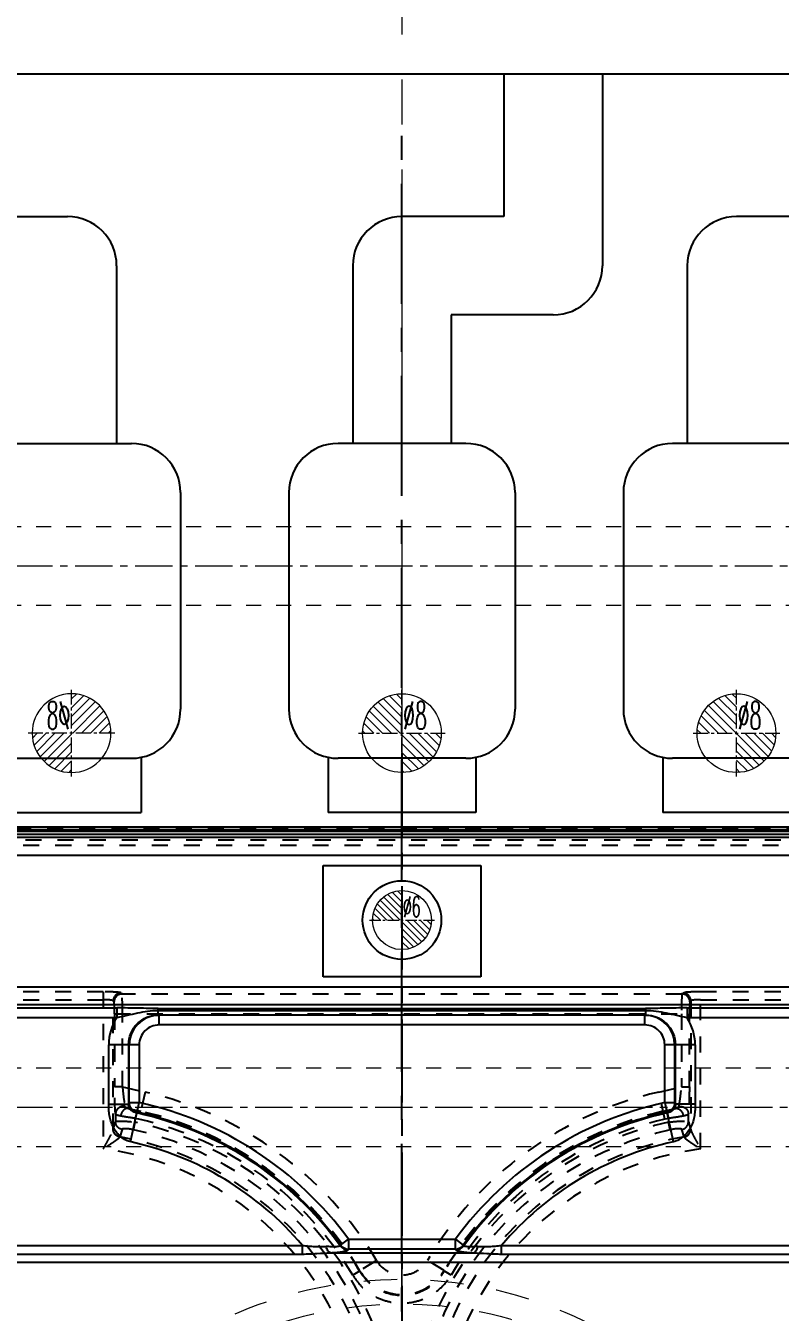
# Model space of a CAD drawing. Header units: millimetres. Extents: x 1727 to 4210, y -6182 to 759.
# Drawn here: x 2524 to 2600.7, y -1184.6 to -1053.8 of the extents above; entities that cross this region are included whole.
import ezdxf
from ezdxf.enums import TextEntityAlignment as Align

# ---------------------------------------------------------------- set-up
doc = ezdxf.new("R2010")
doc.units = ezdxf.units.MM
doc.header["$LTSCALE"] = 16.335
doc.header["$PDMODE"] = 3
doc.header["$PDSIZE"] = 0.3125
doc.linetypes.add('CENTER', pattern=[0.6, 0.375, -0.075, 0.075, -0.075])
doc.linetypes.add('HIDDEN', pattern=[0.2, 0.1, -0.1])
doc.layers.get('0').update_dxf_attribs({"linetype": 'CONTINUOUS'})
doc.layers.get('Defpoints').update_dxf_attribs({"linetype": 'CONTINUOUS'})
for name, color, linetype, lineweight in [('cool', 153, 'HIDDEN', 9), ('epin', 13, 'CONTINUOUS', 9), ('moldbase', 7, 'CONTINUOUS', 20), ('sp', 193, 'CONTINUOUS', 9)]:
    doc.layers.add(name, color=color, linetype=linetype, lineweight=lineweight)
doc.layers.add('DEFAULT_2', color=8, linetype='HIDDEN')
doc.styles.get("Standard").update_dxf_attribs({"font": 'txt', "width": 0.8})
doc.styles.add('TXT', font='txt.shx', dxfattribs={"bigfont": 'gbcbig.shx'})
doc.styles.add('TXT05', font='txt.shx', dxfattribs={"width": 0.5, "bigfont": 'gbcbig.shx'})
doc.dimstyles.new('mold', dxfattribs={"dimtxt": 8, "dimasz": 5, "dimexe": 0, "dimexo": 0, "dimgap": 0, "dimtad": 1, "dimzin": 1, "dimtxsty": 'Standard', "dimcen": 0, "dimclrd": 4, "dimclre": 4, "dimclrt": 6, "dimazin": 0, "dimtfac": 1, "dimtofl": 0, "dimtmove": 0, "dimatfit": 3, "dimfxl": 0, "dimarcsym": 0})

# ---------------------------------------------------------------- blocks, each defined once
blk = doc.blocks.new('*D200')
at = {"color": 4, "lineweight": -2}
for p, q in [((2352.27, -1108.71), (2352.27, -1032.66)), ((2767.27, -1032.66), (2357.27, -1032.66)), ((2772.27, -1108.71), (2772.27, -1032.66))]:
    blk.add_line(p, q, dxfattribs=at)
at = {"color": 4}
for points in [[(2357.27, -1031.82), (2357.27, -1033.49), (2352.27, -1032.66)], [(2767.27, -1031.82), (2767.27, -1033.49), (2772.27, -1032.66)]]:
    blk.add_solid(points, dxfattribs=at)
at = {"layer": 'Defpoints', "color": 0}
for p in [(2352.27, -1032.66), (2352.27, -1108.71), (2772.27, -1108.71)]:
    blk.add_point(p, dxfattribs=at)
at = {"color": 6, "insert": (2464.66, -1027.99), "char_height": 8, "attachment_point": 5}
blk.add_mtext('420,00', dxfattribs=at)
blk = doc.blocks.new('124')
at = {"layer": 'cool', "ltscale": 0.932966}
for p, q in [((10.14, -1344.71), (401.48, -1344.71)), ((10.14, -1352.71), (401.48, -1352.71))]:
    blk.add_line(p, q, dxfattribs=at)
at = {"layer": 'cool', "color": 1, "linetype": 'CENTER', "ltscale": 0.621977}
blk.add_line((-4.19, -1348.71), (415.81, -1348.71), dxfattribs=at)
blk = doc.blocks.new('sp_80_th', base_point=(180.03, -1065.14))
at = {"layer": 'sp', "color": 1, "linetype": 'CENTER', "ltscale": 2.643404}
for p, q in [((180.03, -1111.89), (180.03, -1018.39)), ((133.28, -1065.14), (226.78, -1065.14))]:
    blk.add_line(p, q, dxfattribs=at)
at = {"layer": 'sp', "linetype": 'HIDDEN', "ltscale": 2.073258}
for radius in [42.5, 40]:
    blk.add_circle((180.03, -1065.14), radius, dxfattribs=at)
at = {"layer": 'sp', "color": 6, "style": 'TXT'}
blk.add_text('SP%%c80', height=10, dxfattribs=at).set_placement((180.03, -1081.14), align=Align.MIDDLE)
blk = doc.blocks.new('126')
at = {"layer": 'sp'}
blk.add_blockref('sp_80_th', (2562.27, -1223.71), dxfattribs=at)
blk = doc.blocks.new('epin_ejp_8')
at = {"layer": 'epin'}
h = blk.add_hatch(dxfattribs=at)
h.set_pattern_fill('_ANSI31', color=123, scale=0.2, angle=90, style=0)
h.set_pattern_definition([(135, (-263.1036, 1313.3417), (-0.4490128, -0.4490128), [])])
h.paths.add_polyline_path([(0, 4, 0.414214), (-4, 0), (0, 0)])
h.paths.add_polyline_path([(4, 0), (0, 0), (0, -4, 0.414214)])
at = {"layer": 'epin', "color": 1, "linetype": 'CENTER', "ltscale": 0.248791}
for p, q in [((0, -4.4), (0, 4.4)), ((-4.4, 0), (4.4, 0))]:
    blk.add_line(p, q, dxfattribs=at)
at = {"layer": 'epin'}
blk.add_circle((0, 0), 4, dxfattribs=at)
at = {"layer": 'epin', "color": 6, "style": 'TXT05', "width": 0.5}
blk.add_text('%%c8', height=2.8, dxfattribs=at).set_placement((1.33, 1.8), align=Align.MIDDLE)
blk = doc.blocks.new('epin_ejp_6')
at = {"layer": 'epin'}
h = blk.add_hatch(dxfattribs=at)
h.set_pattern_fill('_ANSI31', color=123, scale=0.15, angle=90, style=0)
h.set_pattern_definition([(135, (-2562.27312, 1144.81616), (-0.336759605, -0.336759605), [])])
h.paths.add_polyline_path([(0, 3, 0.4142136), (-3, 0), (0, 0)])
h.paths.add_polyline_path([(3, 0), (0, 0), (0, -3, 0.4142136)])
at = {"layer": 'epin', "color": 1, "linetype": 'CENTER', "ltscale": 0.186593}
for p, q in [((0, -3.3), (0, 3.3)), ((-3.3, 0), (3.3, 0))]:
    blk.add_line(p, q, dxfattribs=at)
at = {"layer": 'epin'}
blk.add_circle((0, 0), 3, dxfattribs=at)
at = {"layer": 'epin', "color": 6, "style": 'TXT05', "width": 0.5}
blk.add_text('%%c6', height=2.1, dxfattribs=at).set_placement((0.995, 1.35), align=Align.MIDDLE)
blk = doc.blocks.new('01')
at = {"layer": 'epin', "color": 4, "xscale": -1}
blk.add_blockref('epin_ejp_8', (2528.69, -1125.71), dxfattribs=at)
at = {"layer": 'epin', "color": 4}
for p in [(2562.27, -1125.71), (2596.27, -1125.71)]:
    blk.add_blockref('epin_ejp_8', p, dxfattribs=at)
at = {"layer": 'epin'}
blk.add_blockref('epin_ejp_6', (2562.27, -1144.71), dxfattribs=at)

msp = doc.modelspace()

# ---------------------------------------------------------------- linework, layer by layer
for p, q in [((2397.273, -1058.709), (2727.273, -1058.709)), ((2554.273, -1139.15), (2570.273, -1139.15)), ((2554.273, -1150.483), (2554.273, -1139.15)), ((2570.273, -1139.15), (2570.273, -1150.483)), ((2570.273, -1150.483), (2554.273, -1150.483))]:
    msp.add_line(p, q)
at = {"color": 3}
for p, q in [((2572.642, -1058.709), (2572.642, -1073.204)), ((2582.642, -1058.709), (2582.642, -1078.204)), ((2517.904, -1073.204), (2528.273, -1073.204)), ((2572.642, -1073.204), (2562.273, -1073.204)), ((2606.642, -1073.204), (2596.273, -1073.204)), ((2533.273, -1078.204), (2533.273, -1096.269)), ((2557.273, -1078.204), (2557.273, -1096.269)), ((2591.273, -1078.204), (2591.273, -1096.269)), ((2577.642, -1083.204), (2567.273, -1083.204)), ((2567.273, -1083.204), (2567.273, -1096.269))]:
    msp.add_line(p, q, dxfattribs=at)
at = {"color": 1, "linetype": 'CENTER', "ltscale": 1.990328}
msp.add_line((2562.273, -1413.709), (2562.273, -1063.709), dxfattribs=at)
at = {"color": 4, "linetype": 'Continuous'}
for p, q in [((2521.773, -1096.269), (2534.773, -1096.269)), ((2568.773, -1096.269), (2555.773, -1096.269)), ((2602.773, -1096.269), (2589.773, -1096.269)), ((2521.773, -1128.269), (2534.773, -1128.269)), ((2568.773, -1128.269), (2555.773, -1128.269)), ((2602.773, -1128.269), (2589.773, -1128.269)), ((2520.773, -1133.769), (2535.773, -1133.769)), ((2569.773, -1133.769), (2554.773, -1133.769)), ((2603.773, -1133.769), (2588.773, -1133.769))]:
    msp.add_line(p, q, dxfattribs=at)
at = {"color": 4}
for p, q in [((2539.773, -1101.269), (2539.773, -1123.269)), ((2550.773, -1101.269), (2550.773, -1123.269)), ((2573.773, -1101.269), (2573.773, -1123.269)), ((2584.773, -1101.269), (2584.773, -1123.269)), ((2535.773, -1128.269), (2535.773, -1133.769)), ((2554.773, -1128.269), (2554.773, -1133.769)), ((2569.773, -1128.269), (2569.773, -1133.769)), ((2588.773, -1128.269), (2588.773, -1133.769))]:
    msp.add_line(p, q, dxfattribs=at)
at = {"color": 1, "linetype": 'CENTER', "ltscale": 1.38079}
msp.add_line((2562.273, -1127.731), (2562.273, -1319.686), dxfattribs=at)
at = {"color": 7, "linetype": 'Continuous'}
for p, q in [((2655.219, -1135.269), (2469.327, -1135.269)), ((2509.511, -1135.493), (2615.036, -1135.493)), ((2509.511, -1135.66), (2615.036, -1135.66)), ((2615.034, -1135.995), (2509.512, -1135.995)), ((2509.512, -1136.294), (2615.034, -1136.294)), ((2615.036, -1138.15), (2509.511, -1138.15)), ((2509.511, -1151.483), (2615.036, -1151.483)), ((2615.036, -1153.338), (2509.511, -1153.338)), ((2522.414, -1153.637), (2533.29, -1153.637)), ((2533.29, -1153.637), (2533.29, -1154.641)), ((2537.509, -1154.364), (2537.508, -1153.696)), ((2537.508, -1153.696), (2587.038, -1153.696)), ((2587.038, -1153.918), (2537.508, -1153.918)), ((2587.037, -1154.364), (2537.509, -1154.364)), ((2537.58, -1154.364), (2537.58, -1155.369)), ((2586.966, -1155.369), (2586.966, -1154.364)), ((2587.038, -1153.696), (2587.038, -1154.364)), ((2591.257, -1153.637), (2591.257, -1154.641)), ((2591.257, -1153.637), (2602.132, -1153.637)), ((2533.29, -1154.641), (2522.414, -1154.641)), ((2586.966, -1155.369), (2537.581, -1155.369)), ((2602.132, -1154.641), (2591.257, -1154.641)), ((2532.477, -1163.401), (2532.477, -1157.379)), ((2535.567, -1157.379), (2532.477, -1157.379)), ((2534.484, -1157.379), (2534.484, -1163.401)), ((2534.564, -1163.256), (2534.564, -1157.379)), ((2535.567, -1157.378), (2535.567, -1163.256)), ((2588.979, -1163.256), (2588.979, -1157.378)), ((2592.069, -1157.379), (2588.979, -1157.379)), ((2589.983, -1157.379), (2589.983, -1163.256)), ((2590.062, -1163.401), (2590.062, -1157.379)), ((2592.069, -1157.379), (2592.069, -1163.401)), ((2532.477, -1163.401), (2534.484, -1163.401)), ((2534.564, -1163.256), (2534.484, -1163.401)), ((2534.564, -1163.256), (2535.567, -1163.256)), ((2535.352, -1164.232), (2535.567, -1163.256)), ((2588.979, -1163.256), (2589.194, -1164.232)), ((2588.979, -1163.256), (2589.983, -1163.256)), ((2590.062, -1163.401), (2589.983, -1163.256)), ((2592.069, -1163.401), (2590.062, -1163.401)), ((2534.67, -1167.235), (2535.313, -1164.306)), ((2535.313, -1164.306), (2535.349, -1164.231)), ((2589.194, -1164.232), (2589.234, -1164.306)), ((2589.876, -1167.235), (2589.234, -1164.306)), ((2503.544, -1177.774), (2552.16, -1177.774)), ((2552.16, -1178.644), (2552.16, -1177.774)), ((2555.999, -1177.809), (2556.041, -1177.729)), ((2556.041, -1177.729), (2556.848, -1177.139)), ((2556.848, -1177.139), (2556.848, -1178.139)), ((2556.848, -1177.139), (2567.698, -1177.139)), ((2567.698, -1178.139), (2567.698, -1177.139)), ((2567.698, -1177.139), (2568.505, -1177.729)), ((2568.505, -1177.729), (2568.547, -1177.809)), ((2572.386, -1178.644), (2572.386, -1177.774)), ((2572.386, -1177.774), (2621.002, -1177.774)), ((2503.544, -1178.644), (2552.16, -1178.644)), ((2555.032, -1178.515), (2569.514, -1178.515)), ((2556.807, -1178.22), (2556.848, -1178.139)), ((2567.698, -1178.139), (2556.848, -1178.139)), ((2567.698, -1178.139), (2567.74, -1178.22)), ((2572.386, -1178.644), (2621.002, -1178.644)), ((2645.186, -1179.514), (2479.361, -1179.514))]:
    msp.add_line(p, q, dxfattribs=at)
msp.add_circle((2562.273, -1144.706), 4)
at = {"color": 3}
for centre, start, end in [((2528.273, -1078.204), 0, 90), ((2562.273, -1078.204), 90, 180), ((2596.273, -1078.204), 90, 180), ((2577.642, -1078.204), 270, 0)]:
    msp.add_arc(centre, 5, start, end, dxfattribs=at)
at = {"color": 4}
for centre, start, end in [((2534.773, -1101.269), 0, 90), ((2555.773, -1101.269), 90, 180), ((2568.773, -1101.269), 0, 90), ((2589.773, -1101.269), 90, 180), ((2534.773, -1123.269), 270, 0), ((2555.773, -1123.269), 180, 270), ((2568.773, -1123.269), 270, 0), ((2589.773, -1123.269), 180, 270)]:
    msp.add_arc(centre, 5, start, end, dxfattribs=at)
at = {"color": 7, "linetype": 'Continuous'}
for centre, radius, start, end in [((2537.579, -1157.38), 3.016, 91.31129, 179.98293), ((2586.967, -1157.38), 3.016, 0.01709, 88.68743), ((2537.495, -1157.378), 5.018, 146.93476, 180.00236), ((2537.578, -1157.38), 2.011, 89.93062, 179.94135), ((2586.968, -1157.38), 2.011, 0.057, 90.07108), ((2587.05, -1157.379), 5.019, 0.00311, 33.05894), ((2527.852, -1198.332), 35.915, 36.16272, 77.59504), ((2596.694, -1198.332), 35.915, 102.40496, 143.83728), ((2527.852, -1198.332), 34.835, 36.09688, 77.63273), ((2527.852, -1198.332), 34.916, 36.16272, 77.59504), ((2596.694, -1198.332), 34.916, 102.40496, 143.83728), ((2596.694, -1198.332), 34.835, 102.36727, 143.90312), ((2527.852, -1198.332), 31.836, 40.22306, 77.70279), ((2596.694, -1198.332), 31.836, 102.37598, 139.77694), ((2556.812, -1177.209), 1.011, 216.43824, 269.67081), ((2556.854, -1177.128), 1.011, 216.49406, 269.66869), ((2567.692, -1177.128), 1.011, 270.33072, 323.50559), ((2567.734, -1177.209), 1.011, 270.331, 323.56272)]:
    msp.add_arc(centre, radius, start, end, dxfattribs=at)
for points, knots in [([(2537.508, -1153.696), (2536.845, -1153.696), (2535.439, -1153.657), (2534.033, -1153.637), (2533.29, -1153.637)], [0, 0, 0, 0, 0.4714807, 1, 1, 1, 1]), ([(2537.508, -1153.918), (2537.147, -1153.931), (2536.431, -1153.965), (2535.38, -1154.17), (2534.342, -1154.419), (2533.643, -1154.568), (2533.29, -1154.641)], [0, 0, 0, 0, 0.253085, 0.5004726, 0.7473566, 1, 1, 1, 1]), ([(2534.484, -1157.379), (2534.484, -1156.986), (2534.648, -1156.195), (2535.314, -1155.188), (2536.324, -1154.526), (2537.116, -1154.364), (2537.509, -1154.364)], [0, 0, 0, 0, 0.2500519, 0.4997786, 0.7496599, 1, 1, 1, 1]), ([(2587.037, -1154.364), (2587.43, -1154.364), (2588.222, -1154.526), (2589.232, -1155.188), (2589.898, -1156.195), (2590.062, -1156.986), (2590.062, -1157.379)], [0, 0, 0, 0, 0.2503353, 0.5002162, 0.749936, 1, 1, 1, 1]), ([(2591.257, -1153.637), (2590.513, -1153.637), (2589.107, -1153.657), (2587.701, -1153.696), (2587.038, -1153.696)], [0, 0, 0, 0, 0.5284807, 1, 1, 1, 1]), ([(2591.257, -1154.641), (2590.903, -1154.569), (2590.204, -1154.418), (2589.166, -1154.17), (2588.116, -1153.965), (2587.399, -1153.93), (2587.038, -1153.918)], [0, 0, 0, 0, 0.2526587, 0.4995593, 0.7468944, 1, 1, 1, 1]), ([(2534.633, -1167.224), (2534.252, -1167.14), (2533.545, -1166.708), (2532.969, -1165.895), (2532.676, -1165.161), (2532.54, -1164.583), (2532.479, -1163.993), (2532.477, -1163.598), (2532.477, -1163.401)], [0, 0, 0, 0, 0.2483529, 0.4981644, 0.623617, 0.7490845, 0.8745509, 1, 1, 1, 1]), ([(2535.313, -1164.306), (2535.213, -1164.285), (2535.015, -1164.226), (2534.743, -1164.054), (2534.534, -1163.773), (2534.483, -1163.529), (2534.484, -1163.401)], [0, 0, 0, 0, 0.2292644, 0.4609937, 0.712617, 1, 1, 1, 1]), ([(2535.349, -1164.231), (2535.133, -1164.182), (2534.723, -1163.93), (2534.565, -1163.476), (2534.564, -1163.256)], [0, 0, 0, 0, 0.5006738, 1, 1, 1, 1]), ([(2589.983, -1163.256), (2589.982, -1163.477), (2589.822, -1163.933), (2589.41, -1164.183), (2589.194, -1164.232)], [0, 0, 0, 0, 0.4993151, 1, 1, 1, 1]), ([(2590.062, -1163.401), (2590.063, -1163.529), (2590.013, -1163.773), (2589.803, -1164.054), (2589.531, -1164.226), (2589.333, -1164.285), (2589.234, -1164.306)], [0, 0, 0, 0, 0.287383, 0.5390063, 0.7707356, 1, 1, 1, 1]), ([(2592.069, -1163.401), (2592.069, -1163.6), (2592.067, -1163.999), (2591.985, -1164.791), (2591.744, -1165.564), (2591.328, -1166.245), (2590.928, -1166.693), (2590.442, -1167.048), (2590.065, -1167.194), (2589.871, -1167.236)], [0, 0, 0, 0, 0.1251554, 0.2503012, 0.4999008, 0.6250297, 0.7501142, 0.8751221, 1, 1, 1, 1]), ([(2552.16, -1177.774), (2552.366, -1177.803), (2552.777, -1177.849), (2553.39, -1177.872), (2553.981, -1177.866), (2554.368, -1177.868), (2554.556, -1177.88)], [0, 0, 0, 0, 0.260181, 0.516953, 0.7652481, 1, 1, 1, 1]), ([(2555.999, -1177.809), (2555.993, -1177.826), (2555.947, -1177.854), (2555.86, -1177.877), (2555.728, -1177.896), (2555.476, -1177.912), (2555.08, -1177.909), (2554.743, -1177.892), (2554.556, -1177.88)], [0, 0, 0, 0, 0.0358095, 0.0981676, 0.1890084, 0.3071482, 0.6160603, 1, 1, 1, 1]), ([(2555.032, -1178.515), (2554.919, -1178.496), (2554.758, -1178.355), (2554.629, -1178.115), (2554.576, -1177.961), (2554.556, -1177.88)], [0, 0, 0, 0, 0.4154669, 0.6949907, 1, 1, 1, 1]), ([(2569.991, -1177.88), (2569.804, -1177.892), (2569.466, -1177.909), (2569.07, -1177.912), (2568.818, -1177.896), (2568.686, -1177.877), (2568.599, -1177.854), (2568.553, -1177.826), (2568.547, -1177.809)], [0, 0, 0, 0, 0.3839399, 0.6928523, 0.8109898, 0.9018286, 0.9641876, 1, 1, 1, 1]), ([(2569.514, -1178.515), (2569.627, -1178.496), (2569.789, -1178.355), (2569.917, -1178.115), (2569.97, -1177.961), (2569.991, -1177.88)], [0, 0, 0, 0, 0.4154683, 0.6949914, 1, 1, 1, 1]), ([(2569.991, -1177.88), (2570.178, -1177.868), (2570.565, -1177.866), (2571.156, -1177.872), (2571.769, -1177.849), (2572.18, -1177.803), (2572.386, -1177.774)], [0, 0, 0, 0, 0.2347459, 0.4830388, 0.7398135, 1, 1, 1, 1]), ([(2552.16, -1178.644), (2552.652, -1178.644), (2553.61, -1178.611), (2554.565, -1178.53), (2555.032, -1178.515)], [0, 0, 0, 0, 0.5129285, 1, 1, 1, 1]), ([(2555.032, -1178.515), (2555.26, -1178.5), (2555.588, -1178.475), (2556, -1178.43), (2556.256, -1178.394), (2556.467, -1178.356), (2556.631, -1178.316), (2556.74, -1178.276), (2556.796, -1178.241), (2556.807, -1178.22)], [0, 0, 0, 0, 0.3781011, 0.542344, 0.6855057, 0.804732, 0.8974533, 0.9621677, 1, 1, 1, 1]), ([(2567.74, -1178.22), (2567.75, -1178.241), (2567.806, -1178.276), (2567.915, -1178.316), (2568.079, -1178.356), (2568.29, -1178.394), (2568.546, -1178.43), (2568.959, -1178.475), (2569.286, -1178.5), (2569.514, -1178.515)], [0, 0, 0, 0, 0.0378487, 0.1025795, 0.1952991, 0.3145129, 0.4576602, 0.6218959, 1, 1, 1, 1]), ([(2569.514, -1178.515), (2569.981, -1178.53), (2570.936, -1178.611), (2571.895, -1178.644), (2572.386, -1178.644)], [0, 0, 0, 0, 0.4870713, 1, 1, 1, 1])]:
    msp.add_open_spline(points, degree=3, knots=knots, dxfattribs=at)
at = {"layer": 'DEFAULT_2', "color": 8, "linetype": 'HIDDEN'}
for p, q in [((2619.319, -1135.473), (2505.227, -1135.473)), ((2505.227, -1135.975), (2619.319, -1135.975)), ((2653.047, -1136.599), (2471.499, -1136.599)), ((2471.5, -1137.101), (2653.047, -1137.101)), ((2531.923, -1151.996), (2523.781, -1151.996)), ((2523.781, -1152.798), (2531.923, -1152.798)), ((2531.923, -1151.996), (2531.923, -1167.96)), ((2532.927, -1165.985), (2532.927, -1152.918)), ((2533.007, -1153.025), (2532.927, -1152.918)), ((2533.73, -1152.116), (2533.81, -1152.223)), ((2590.736, -1152.223), (2533.81, -1152.223)), ((2590.736, -1152.223), (2590.817, -1152.116)), ((2591.619, -1152.918), (2591.539, -1153.025)), ((2591.619, -1152.918), (2591.619, -1165.985)), ((2592.623, -1167.96), (2592.623, -1151.996)), ((2600.766, -1151.996), (2592.623, -1151.996)), ((2592.623, -1152.798), (2600.766, -1152.798)), ((2533.066, -1154.228), (2533.066, -1161.651)), ((2533.066, -1154.228), (2591.48, -1154.228)), ((2533.869, -1161.651), (2533.869, -1154.228)), ((2590.677, -1154.228), (2590.677, -1161.651)), ((2591.48, -1161.651), (2591.48, -1154.228)), ((2533.869, -1161.651), (2533.066, -1161.651)), ((2533.869, -1161.651), (2536.183, -1162.185)), ((2536.183, -1162.185), (2535.547, -1164.947)), ((2588.363, -1162.185), (2590.677, -1161.651)), ((2589, -1164.947), (2588.363, -1162.185)), ((2590.677, -1161.651), (2591.48, -1161.651)), ((2533.164, -1164.395), (2533.164, -1165.208)), ((2534.457, -1163.844), (2535.733, -1164.138)), ((2535.352, -1164.079), (2535.171, -1164.861)), ((2535.171, -1165.247), (2535.171, -1164.861)), ((2535.547, -1164.947), (2535.171, -1164.861)), ((2535.727, -1164.165), (2535.352, -1164.079)), ((2588.813, -1164.138), (2590.089, -1163.844)), ((2589.195, -1164.079), (2588.819, -1164.165)), ((2589.375, -1164.861), (2589, -1164.947)), ((2589.195, -1164.079), (2589.375, -1164.861)), ((2589.375, -1164.861), (2589.375, -1165.247)), ((2591.382, -1165.208), (2591.382, -1164.395)), ((2532.937, -1165.943), (2533.164, -1165.208)), ((2533.823, -1165.986), (2533.598, -1166.722)), ((2535, -1166.02), (2535.171, -1165.247)), ((2589.546, -1166.02), (2589.375, -1165.247)), ((2590.948, -1166.722), (2590.723, -1165.986)), ((2591.382, -1165.208), (2591.609, -1165.943)), ((2559.692, -1179.298), (2557.971, -1180.327)), ((2566.576, -1180.327), (2564.855, -1179.298)), ((2557.968, -1180.376), (2557.279, -1180.787)), ((2557.968, -1180.376), (2557.971, -1180.327)), ((2566.579, -1180.376), (2566.576, -1180.327)), ((2567.267, -1180.787), (2566.579, -1180.376))]:
    msp.add_line(p, q, dxfattribs=at)
for centre, radius, start, end in [((2533.733, -1152.921), 0.806, 90.21515, 179.72234), ((2533.813, -1153.029), 0.806, 90.2152, 179.71969), ((2590.733, -1153.029), 0.806, 0.28058, 89.78508), ((2590.813, -1152.921), 0.806, 0.27756, 89.784), ((2537.579, -1157.332), 2.968, 89.9834, 91.32705), ((2586.967, -1157.332), 2.968, 88.67209, 90.01649), ((2527.852, -1198.332), 37.096, 30.87199, 77.02103), ((2596.694, -1198.332), 37.096, 102.97897, 149.12801), ((2527.852, -1198.332), 35.063, 30.80549, 77.02103), ((2527.852, -1198.332), 35.09, 30.87199, 77.02103), ((2596.694, -1198.332), 35.09, 102.97897, 149.12801), ((2596.694, -1198.332), 35.063, 102.97897, 149.19451), ((2527.852, -1198.332), 33.094, 282.47454, 77.52546), ((2527.852, -1198.332), 33.886, 282.47454, 77.52546), ((2527.852, -1198.332), 34.261, 30.80549, 77.02103), ((2596.694, -1198.332), 33.886, 102.47454, 257.52546), ((2596.694, -1198.332), 33.094, 102.47454, 257.52546), ((2596.694, -1198.332), 34.261, 102.97897, 149.19451), ((2527.852, -1198.332), 32.128, 280.30331, 79.69669), ((2596.694, -1198.332), 32.128, 100.30331, 259.69669), ((2527.852, -1198.332), 30.644, 277.63481, 82.36519), ((2596.694, -1198.332), 30.644, 97.63481, 262.36519), ((2562.273, -1177.74), 5.02, 211.01455, 328.98545)]:
    msp.add_arc(centre, radius, start, end, dxfattribs=at)
for points, knots in [([(2533.73, -1152.116), (2533.725, -1152.11), (2533.708, -1152.101), (2533.654, -1152.083), (2533.547, -1152.065), (2533.377, -1152.046), (2533.154, -1152.029), (2532.887, -1152.014), (2532.472, -1152), (2532.147, -1151.996), (2531.923, -1151.996)], [0, 0, 0, 0, 0.0114454, 0.0307868, 0.0942472, 0.1898032, 0.3140359, 0.4627559, 0.6307927, 1, 1, 1, 1]), ([(2532.927, -1152.918), (2532.922, -1152.906), (2532.888, -1152.887), (2532.826, -1152.868), (2532.73, -1152.848), (2532.551, -1152.823), (2532.278, -1152.803), (2532.047, -1152.798), (2531.923, -1152.798)], [0, 0, 0, 0, 0.0362172, 0.1020436, 0.1975522, 0.3206481, 0.6347557, 1, 1, 1, 1]), ([(2533.066, -1154.228), (2533.066, -1154.081), (2533.064, -1153.866), (2533.057, -1153.592), (2533.05, -1153.415), (2533.041, -1153.267), (2533.033, -1153.151), (2533.021, -1153.076), (2533.015, -1153.035), (2533.007, -1153.025)], [0, 0, 0, 0, 0.3664927, 0.5337611, 0.6821419, 0.8064875, 0.9028636, 0.9679785, 1, 1, 1, 1]), ([(2533.869, -1154.228), (2533.869, -1153.982), (2533.867, -1153.625), (2533.86, -1153.168), (2533.853, -1152.873), (2533.845, -1152.626), (2533.835, -1152.435), (2533.826, -1152.314), (2533.817, -1152.251), (2533.813, -1152.23), (2533.81, -1152.223)], [0, 0, 0, 0, 0.3670626, 0.5344965, 0.6830518, 0.8076457, 0.9040894, 0.9688169, 0.9886617, 1, 1, 1, 1]), ([(2590.736, -1152.223), (2590.733, -1152.23), (2590.729, -1152.251), (2590.72, -1152.314), (2590.711, -1152.435), (2590.702, -1152.626), (2590.693, -1152.873), (2590.686, -1153.168), (2590.679, -1153.625), (2590.677, -1153.982), (2590.677, -1154.228)], [0, 0, 0, 0, 0.0113384, 0.0311831, 0.0959107, 0.1923544, 0.3169482, 0.4655034, 0.6329374, 1, 1, 1, 1]), ([(2592.623, -1151.996), (2592.399, -1151.996), (2592.074, -1152), (2591.659, -1152.014), (2591.392, -1152.029), (2591.169, -1152.046), (2590.999, -1152.065), (2590.892, -1152.083), (2590.838, -1152.101), (2590.821, -1152.11), (2590.817, -1152.116)], [0, 0, 0, 0, 0.3691901, 0.537219, 0.6859386, 0.8101772, 0.9057415, 0.9692082, 0.9885528, 1, 1, 1, 1]), ([(2591.539, -1153.025), (2591.531, -1153.035), (2591.525, -1153.076), (2591.513, -1153.151), (2591.505, -1153.267), (2591.496, -1153.415), (2591.489, -1153.592), (2591.482, -1153.866), (2591.48, -1154.081), (2591.48, -1154.228)], [0, 0, 0, 0, 0.0320199, 0.0971334, 0.1935102, 0.3178579, 0.4662415, 0.6335104, 1, 1, 1, 1]), ([(2592.623, -1152.798), (2592.499, -1152.798), (2592.268, -1152.803), (2591.995, -1152.823), (2591.816, -1152.848), (2591.72, -1152.868), (2591.658, -1152.887), (2591.624, -1152.906), (2591.619, -1152.918)], [0, 0, 0, 0, 0.3652486, 0.6793508, 0.8024455, 0.8979543, 0.9637818, 1, 1, 1, 1]), ([(2533.164, -1164.395), (2533.144, -1164.251), (2533.117, -1163.891), (2533.088, -1163.266), (2533.07, -1162.496), (2533.066, -1161.941), (2533.066, -1161.651)], [0, 0, 0, 0, 0.1587215, 0.3940163, 0.6830836, 1, 1, 1, 1]), ([(2533.869, -1161.651), (2533.887, -1161.863), (2533.926, -1162.268), (2533.992, -1162.83), (2534.06, -1163.287), (2534.109, -1163.551), (2534.137, -1163.657)], [0, 0, 0, 0, 0.3145966, 0.602733, 0.8385057, 1, 1, 1, 1]), ([(2590.409, -1163.657), (2590.438, -1163.551), (2590.487, -1163.287), (2590.554, -1162.83), (2590.62, -1162.268), (2590.659, -1161.863), (2590.677, -1161.651)], [0, 0, 0, 0, 0.1614948, 0.3972675, 0.6854044, 1, 1, 1, 1]), ([(2591.48, -1161.651), (2591.48, -1161.941), (2591.476, -1162.496), (2591.458, -1163.266), (2591.429, -1163.891), (2591.402, -1164.251), (2591.382, -1164.395)], [0, 0, 0, 0, 0.316933, 0.6060084, 0.8412961, 1, 1, 1, 1]), ([(2534.137, -1163.657), (2534.028, -1163.636), (2533.787, -1163.64), (2533.455, -1163.789), (2533.223, -1164.064), (2533.166, -1164.29), (2533.164, -1164.395)], [0, 0, 0, 0, 0.2428642, 0.5102165, 0.7707375, 1, 1, 1, 1]), ([(2533.68, -1164.626), (2533.61, -1164.613), (2533.484, -1164.586), (2533.307, -1164.533), (2533.179, -1164.46), (2533.164, -1164.395)], [0, 0, 0, 0, 0.3675665, 0.6546992, 1, 1, 1, 1]), ([(2534.457, -1163.844), (2534.377, -1163.831), (2534.187, -1163.856), (2533.94, -1164.032), (2533.758, -1164.305), (2533.695, -1164.52), (2533.68, -1164.626)], [0, 0, 0, 0, 0.2012126, 0.4519299, 0.7334347, 1, 1, 1, 1]), ([(2535.171, -1164.861), (2534.899, -1164.822), (2534.401, -1164.75), (2533.905, -1164.669), (2533.68, -1164.626)], [0, 0, 0, 0, 0.5460077, 1, 1, 1, 1]), ([(2534.137, -1163.657), (2534.15, -1163.702), (2534.264, -1163.787), (2534.381, -1163.822), (2534.457, -1163.844)], [0, 0, 0, 0, 0.3746332, 1, 1, 1, 1]), ([(2534.457, -1163.844), (2534.519, -1163.864), (2534.815, -1163.95), (2535.115, -1164.024), (2535.352, -1164.079)], [0, 0, 0, 0, 0.2116556, 1, 1, 1, 1]), ([(2589.195, -1164.079), (2589.278, -1164.06), (2589.578, -1163.988), (2589.877, -1163.91), (2590.089, -1163.844)], [0, 0, 0, 0, 0.2777948, 1, 1, 1, 1]), ([(2590.866, -1164.626), (2590.642, -1164.669), (2590.145, -1164.75), (2589.647, -1164.822), (2589.375, -1164.861)], [0, 0, 0, 0, 0.4539923, 1, 1, 1, 1]), ([(2590.089, -1163.844), (2590.165, -1163.822), (2590.282, -1163.787), (2590.397, -1163.702), (2590.409, -1163.657)], [0, 0, 0, 0, 0.6253077, 1, 1, 1, 1]), ([(2590.089, -1163.844), (2590.168, -1163.831), (2590.356, -1163.855), (2590.604, -1164.029), (2590.787, -1164.301), (2590.851, -1164.518), (2590.866, -1164.626)], [0, 0, 0, 0, 0.1984089, 0.4473678, 0.7298696, 1, 1, 1, 1]), ([(2590.409, -1163.657), (2590.518, -1163.636), (2590.759, -1163.639), (2591.091, -1163.789), (2591.324, -1164.064), (2591.38, -1164.29), (2591.382, -1164.395)], [0, 0, 0, 0, 0.2428584, 0.5102125, 0.7707376, 1, 1, 1, 1]), ([(2591.382, -1164.395), (2591.367, -1164.46), (2591.239, -1164.533), (2591.062, -1164.586), (2590.936, -1164.613), (2590.866, -1164.626)], [0, 0, 0, 0, 0.3452626, 0.6324125, 1, 1, 1, 1]), ([(2531.923, -1167.96), (2532.022, -1167.775), (2532.227, -1167.416), (2532.472, -1166.968), (2532.657, -1166.622), (2532.778, -1166.384), (2532.873, -1166.176), (2532.921, -1166.044), (2532.927, -1165.985)], [0, 0, 0, 0, 0.2833958, 0.5593446, 0.690533, 0.8131582, 0.9198361, 1, 1, 1, 1]), ([(2532.927, -1165.985), (2532.928, -1165.981), (2532.931, -1165.967), (2532.934, -1165.953), (2532.937, -1165.943)], [0, 0, 0, 0, 0.2863486, 1, 1, 1, 1]), ([(2533.591, -1166.75), (2533.502, -1166.733), (2533.327, -1166.667), (2533.039, -1166.443), (2532.929, -1166.163), (2532.927, -1165.985)], [0, 0, 0, 0, 0.2488424, 0.5085982, 1, 1, 1, 1]), ([(2533.598, -1166.722), (2533.42, -1166.689), (2533.076, -1166.495), (2532.939, -1166.123), (2532.937, -1165.943)], [0, 0, 0, 0, 0.5022501, 1, 1, 1, 1]), ([(2533.164, -1165.208), (2533.174, -1165.188), (2533.243, -1165.163), (2533.365, -1165.144), (2533.558, -1165.132), (2533.805, -1165.132), (2534.103, -1165.143), (2534.564, -1165.174), (2534.925, -1165.213), (2535.171, -1165.247)], [0, 0, 0, 0, 0.0324451, 0.0957472, 0.1908282, 0.3146758, 0.4632148, 0.6311984, 1, 1, 1, 1]), ([(2533.823, -1165.986), (2533.645, -1165.953), (2533.303, -1165.759), (2533.166, -1165.388), (2533.164, -1165.208)], [0, 0, 0, 0, 0.5016051, 1, 1, 1, 1]), ([(2535, -1166.02), (2534.856, -1165.988), (2534.585, -1165.939), (2534.227, -1165.905), (2533.986, -1165.911), (2533.864, -1165.943), (2533.828, -1165.972), (2533.823, -1165.986)], [0, 0, 0, 0, 0.3688652, 0.6830565, 0.8974547, 0.9612184, 1, 1, 1, 1]), ([(2589.375, -1165.247), (2589.622, -1165.213), (2589.982, -1165.174), (2590.444, -1165.143), (2590.741, -1165.132), (2590.988, -1165.132), (2591.181, -1165.144), (2591.303, -1165.163), (2591.372, -1165.188), (2591.382, -1165.208)], [0, 0, 0, 0, 0.3688132, 0.5368006, 0.6853381, 0.8091811, 0.9042574, 0.9675533, 1, 1, 1, 1]), ([(2590.723, -1165.986), (2590.718, -1165.972), (2590.683, -1165.943), (2590.56, -1165.911), (2590.319, -1165.905), (2589.961, -1165.939), (2589.69, -1165.988), (2589.546, -1166.02)], [0, 0, 0, 0, 0.0387843, 0.1025564, 0.3169782, 0.6311601, 1, 1, 1, 1]), ([(2590.723, -1165.986), (2590.901, -1165.953), (2591.244, -1165.759), (2591.38, -1165.388), (2591.382, -1165.208)], [0, 0, 0, 0, 0.5016059, 1, 1, 1, 1]), ([(2590.948, -1166.722), (2591.127, -1166.689), (2591.47, -1166.495), (2591.608, -1166.123), (2591.609, -1165.943)], [0, 0, 0, 0, 0.5022495, 1, 1, 1, 1]), ([(2590.955, -1166.749), (2591.044, -1166.733), (2591.219, -1166.667), (2591.508, -1166.443), (2591.617, -1166.163), (2591.619, -1165.985)], [0, 0, 0, 0, 0.2488594, 0.5086208, 1, 1, 1, 1]), ([(2591.609, -1165.943), (2591.61, -1165.946), (2591.614, -1165.96), (2591.617, -1165.974), (2591.619, -1165.985)], [0, 0, 0, 0, 0.213858, 1, 1, 1, 1]), ([(2591.619, -1165.985), (2591.625, -1166.037), (2591.666, -1166.157), (2591.752, -1166.35), (2591.868, -1166.582), (2592.053, -1166.931), (2592.308, -1167.392), (2592.517, -1167.768), (2592.623, -1167.96)], [0, 0, 0, 0, 0.0699902, 0.1688276, 0.2874049, 0.4190525, 0.7029737, 1, 1, 1, 1]), ([(2533.591, -1166.749), (2533.586, -1166.766), (2533.564, -1166.801), (2533.495, -1166.882), (2533.362, -1166.993), (2533.168, -1167.135), (2532.859, -1167.349), (2532.439, -1167.622), (2532.1, -1167.85), (2531.923, -1167.96)], [0, 0, 0, 0, 0.0246222, 0.0592141, 0.154309, 0.2743107, 0.4082347, 0.6981473, 1, 1, 1, 1]), ([(2533.598, -1166.722), (2533.596, -1166.728), (2533.593, -1166.738), (2533.591, -1166.747), (2533.591, -1166.749)], [0, 0, 0, 0, 0.7140833, 1, 1, 1, 1]), ([(2590.955, -1166.749), (2590.955, -1166.747), (2590.953, -1166.738), (2590.95, -1166.728), (2590.948, -1166.722)], [0, 0, 0, 0, 0.2859115, 1, 1, 1, 1]), ([(2590.955, -1166.749), (2590.959, -1166.766), (2590.98, -1166.802), (2591.051, -1166.881), (2591.184, -1166.992), (2591.377, -1167.135), (2591.602, -1167.29), (2591.845, -1167.453), (2592.187, -1167.677), (2592.448, -1167.846), (2592.623, -1167.96)], [0, 0, 0, 0, 0.0242258, 0.0587857, 0.1541605, 0.2736428, 0.407521, 0.5500135, 0.6976345, 1, 1, 1, 1]), ([(2559.692, -1179.298), (2559.955, -1179.738), (2560.722, -1180.495), (2562.273, -1180.906), (2563.825, -1180.495), (2564.592, -1179.738), (2564.855, -1179.298)], [0, 0, 0, 0, 0.2500796, 0.5000018, 0.749923, 1, 1, 1, 1]), ([(2557.968, -1180.376), (2558.188, -1180.747), (2558.728, -1181.435), (2560.104, -1182.487), (2562.273, -1183.074), (2564.442, -1182.487), (2565.818, -1181.434), (2566.358, -1180.747), (2566.578, -1180.376)], [0, 0, 0, 0, 0.1256692, 0.2511788, 0.4999966, 0.7488148, 0.8743425, 1, 1, 1, 1]), ([(2557.279, -1180.787), (2557.535, -1181.216), (2558.159, -1182.013), (2559.367, -1182.928), (2560.77, -1183.505), (2562.273, -1183.702), (2563.777, -1183.505), (2565.179, -1182.928), (2566.387, -1182.013), (2567.011, -1181.216), (2567.267, -1180.787)], [0, 0, 0, 0, 0.1250007, 0.2500016, 0.3750015, 0.5000035, 0.625005, 0.750004, 0.8750028, 1, 1, 1, 1])]:
    msp.add_open_spline(points, degree=3, knots=knots, dxfattribs=at)
at = {"layer": 'moldbase', "color": 1, "linetype": 'CENTER', "ltscale": 3.731864}
msp.add_line((2562.273, -958.709), (2562.273, -1558.709), dxfattribs=at)

# ---------------------------------------------------------------- block references
for name, p in [('124', (2356.462, 240)), ('01', (0, 0)), ('124', (2356.462, 185)), ('126', (0, 0))]:
    msp.add_blockref(name, p)

# ---------------------------------------------------------------- dimensions: what is measured, and where the dimension line sits
dim = msp.add_linear_dim(base=(2352.273, -1032.656), p1=(2772.273, -1108.709), p2=(2352.273, -1108.709), dimstyle='mold')
dim.commit()
dim.dimension.update_dxf_attribs({"geometry": '*D200', "text_midpoint": (2464.661, -1032.656), "dimtype": 160})

doc.saveas('drawing.dxf')
